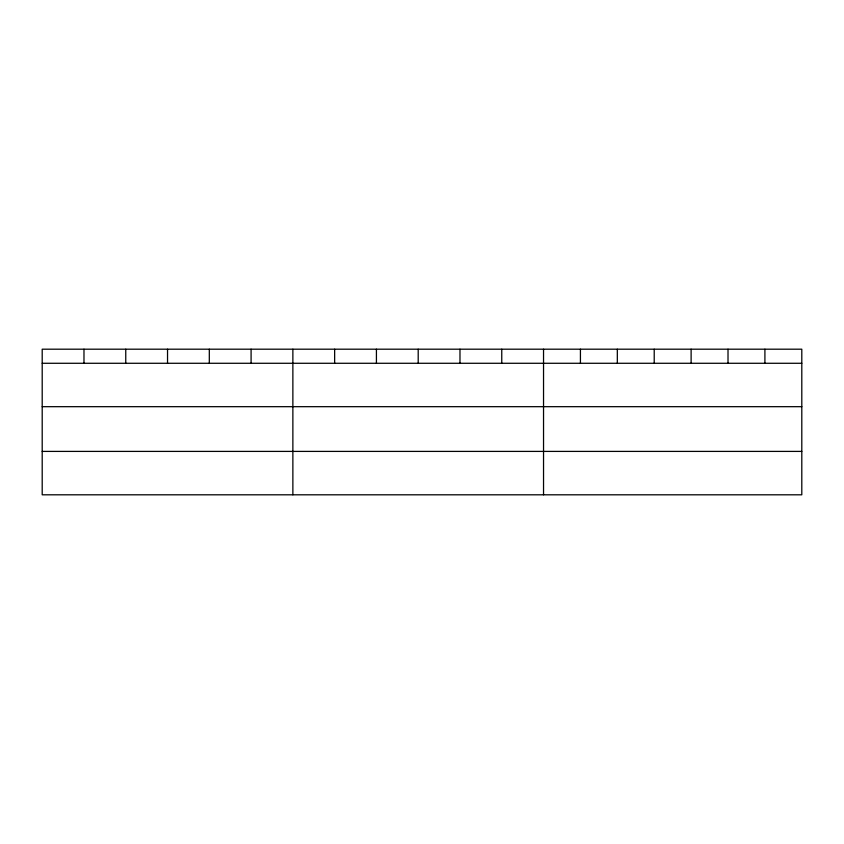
<?xml version="1.0" encoding="UTF-8"?>
<svg xmlns="http://www.w3.org/2000/svg" width="844" height="844" viewBox="0 0 844 844"><rect width="100%" height="100%" fill="white"/><g stroke="black" fill="none" stroke-linecap="round" stroke-linejoin="round"><path stroke-width="1.27" d="M801.8 406.681L801.8 349.194L42.2 349.194L42.2 494.806L801.8 494.806L801.8 406.681L42.2 406.681M42.2 363.279L801.8 363.279M42.2 451.403L801.8 451.403M764.907 349.194L764.907 363.279M728.013 349.194L728.013 363.279M691.12 349.194L691.12 363.279M654.216 349.194L654.216 363.279M617.323 349.194L617.323 363.279M580.429 349.194L580.429 363.279M543.536 349.194L543.536 494.806M501.758 349.194L501.758 363.279M459.98 349.194L459.98 363.279M418.202 349.194L418.202 363.279M376.424 349.194L376.424 363.279M334.646 349.194L334.646 363.279M292.868 349.194L292.868 494.806M251.09 349.194L251.09 363.279M209.312 349.194L209.312 363.279M167.534 349.194L167.534 363.279M125.756 349.194L125.756 363.279M83.978 349.194L83.978 363.279"/></g></svg>
